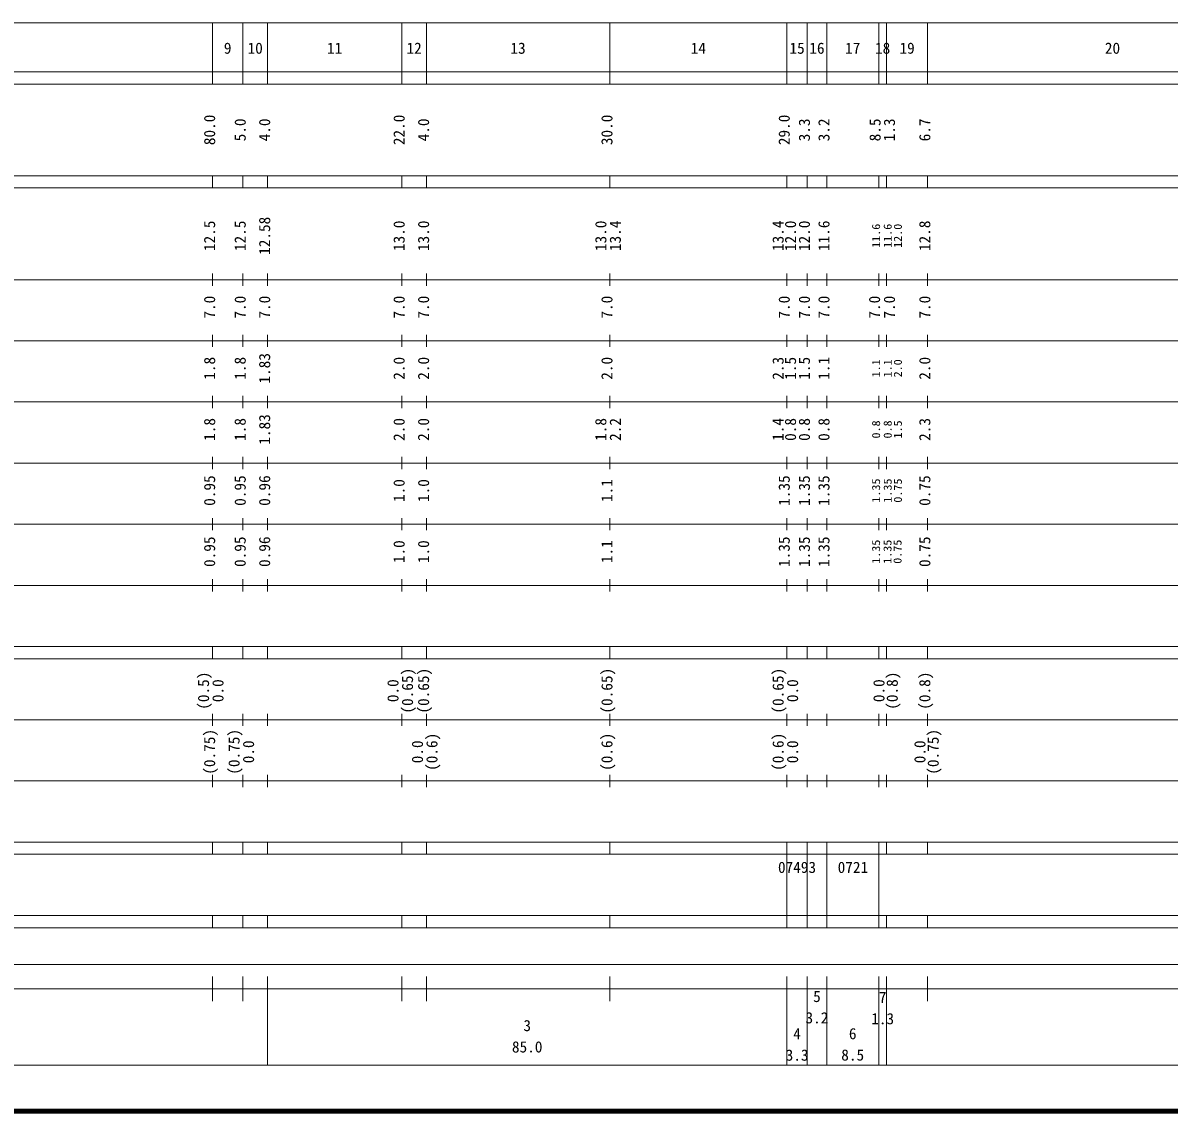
# Model space of a CAD drawing. Units: millimetres on the paper, enlarged 1000 times. Extents: x 40000 to 680000, y 20000 to 380000.
# Drawn here: x 228004 to 415506, y 20000 to 198000 of the extents above; entities that cross this region are included whole.
import ezdxf
from ezdxf.enums import TextEntityAlignment as Align

# ---------------------------------------------------------------- set-up
doc = ezdxf.new("R2010")
doc.units = ezdxf.units.MM
doc.header["$LTSCALE"] = 1000
doc.layers.add('M-TTL', color=2, linetype='Continuous', lineweight=140)
doc.layers.add('M-TTL-BAND', color=7, linetype='Continuous', lineweight=13)
doc.styles.add('ＭＳ ゴシック', font='')
doc.styles.get('ＭＳ ゴシック').set_extended_font_data('MS Gothic')

msp = doc.modelspace()

# ---------------------------------------------------------------- linework, layer by layer
at = {"layer": 'M-TTL'}
msp.add_line((40000, 20000), (680000, 20000), dxfattribs=at)
at = {"layer": 'M-TTL-BAND'}
for p, q in [((68000, 198000), (579000, 198000)), ((259000, 188000), (259000, 198000)), ((264000, 188000), (264000, 198000)), ((268000, 188000), (268000, 198000)), ((290000, 188000), (290000, 198000)), ((294000, 188000), (294000, 198000)), ((324000, 188000), (324000, 198000)), ((353000, 188000), (353000, 198000)), ((356300, 188000), (356300, 198000)), ((359500, 188000), (359500, 198000)), ((368000, 188000), (368000, 198000)), ((369300, 188000), (369300, 198000)), ((376000, 188000), (376000, 198000)), ((40000, 190000), (579000, 190000)), ((40000, 188000), (579000, 188000)), ((40000, 173000), (579000, 173000)), ((259000, 171000), (259000, 173000)), ((264000, 171000), (264000, 173000)), ((268000, 171000), (268000, 173000)), ((290000, 171000), (290000, 173000)), ((294000, 171000), (294000, 173000)), ((324000, 171000), (324000, 173000)), ((353000, 171000), (353000, 173000)), ((356300, 171000), (356300, 173000)), ((359500, 171000), (359500, 173000)), ((368000, 171000), (368000, 173000)), ((369300, 171000), (369300, 173000)), ((376000, 171000), (376000, 173000)), ((40000, 171000), (579000, 171000)), ((40000, 156000), (579000, 156000)), ((259000, 155000), (259000, 157000)), ((264000, 155000), (264000, 157000)), ((268000, 155000), (268000, 157000)), ((290000, 155000), (290000, 157000)), ((294000, 155000), (294000, 157000)), ((324000, 155000), (324000, 157000)), ((353000, 155000), (353000, 157000)), ((356300, 155000), (356300, 157000)), ((359500, 155000), (359500, 157000)), ((368000, 155000), (368000, 157000)), ((369300, 155000), (369300, 157000)), ((376000, 155000), (376000, 157000)), ((259000, 145000), (259000, 147000)), ((264000, 145000), (264000, 147000)), ((268000, 145000), (268000, 147000)), ((290000, 145000), (290000, 147000)), ((294000, 145000), (294000, 147000)), ((324000, 145000), (324000, 147000)), ((353000, 145000), (353000, 147000)), ((356300, 145000), (356300, 147000)), ((359500, 145000), (359500, 147000)), ((368000, 145000), (368000, 147000)), ((369300, 145000), (369300, 147000)), ((376000, 145000), (376000, 147000)), ((46000, 146000), (579000, 146000)), ((259000, 135000), (259000, 137000)), ((264000, 135000), (264000, 137000)), ((268000, 135000), (268000, 137000)), ((290000, 135000), (290000, 137000)), ((294000, 135000), (294000, 137000)), ((324000, 135000), (324000, 137000)), ((353000, 135000), (353000, 137000)), ((356300, 135000), (356300, 137000)), ((359500, 135000), (359500, 137000)), ((368000, 135000), (368000, 137000)), ((369300, 135000), (369300, 137000)), ((376000, 135000), (376000, 137000)), ((52000, 136000), (579000, 136000)), ((46000, 126000), (579000, 126000)), ((259000, 125000), (259000, 127000)), ((264000, 125000), (264000, 127000)), ((268000, 125000), (268000, 127000)), ((290000, 125000), (290000, 127000)), ((294000, 125000), (294000, 127000)), ((324000, 125000), (324000, 127000)), ((353000, 125000), (353000, 127000)), ((356300, 125000), (356300, 127000)), ((359500, 125000), (359500, 127000)), ((368000, 125000), (368000, 127000)), ((369300, 125000), (369300, 127000)), ((376000, 125000), (376000, 127000)), ((259000, 115000), (259000, 117000)), ((264000, 115000), (264000, 117000)), ((268000, 115000), (268000, 117000)), ((290000, 115000), (290000, 117000)), ((294000, 115000), (294000, 117000)), ((324000, 115000), (324000, 117000)), ((353000, 115000), (353000, 117000)), ((356300, 115000), (356300, 117000)), ((359500, 115000), (359500, 117000)), ((368000, 115000), (368000, 117000)), ((369300, 115000), (369300, 117000)), ((376000, 115000), (376000, 117000)), ((52000, 116000), (579000, 116000)), ((259000, 105000), (259000, 107000)), ((264000, 105000), (264000, 107000)), ((268000, 105000), (268000, 107000)), ((290000, 105000), (290000, 107000)), ((294000, 105000), (294000, 107000)), ((324000, 105000), (324000, 107000)), ((353000, 105000), (353000, 107000)), ((356300, 105000), (356300, 107000)), ((359500, 105000), (359500, 107000)), ((368000, 105000), (368000, 107000)), ((369300, 105000), (369300, 107000)), ((376000, 105000), (376000, 107000)), ((46000, 106000), (579000, 106000)), ((40000, 96000), (579000, 96000)), ((259000, 94000), (259000, 96000)), ((264000, 94000), (264000, 96000)), ((268000, 94000), (268000, 96000)), ((290000, 94000), (290000, 96000)), ((294000, 94000), (294000, 96000)), ((324000, 94000), (324000, 96000)), ((353000, 94000), (353000, 96000)), ((356300, 94000), (356300, 96000)), ((359500, 94000), (359500, 96000)), ((368000, 94000), (368000, 96000)), ((369300, 94000), (369300, 96000)), ((376000, 94000), (376000, 96000)), ((40000, 94000), (579000, 94000)), ((259000, 83000), (259000, 85000)), ((264000, 83000), (264000, 85000)), ((268000, 83000), (268000, 85000)), ((290000, 83000), (290000, 85000)), ((294000, 83000), (294000, 85000)), ((324000, 83000), (324000, 85000)), ((353000, 83000), (353000, 85000)), ((356300, 83000), (356300, 85000)), ((359500, 83000), (359500, 85000)), ((368000, 83000), (368000, 85000)), ((369300, 83000), (369300, 85000)), ((376000, 83000), (376000, 85000)), ((49000, 84000), (579000, 84000)), ((40000, 74000), (579000, 74000)), ((259000, 73000), (259000, 75000)), ((264000, 73000), (264000, 75000)), ((268000, 73000), (268000, 75000)), ((290000, 73000), (290000, 75000)), ((294000, 73000), (294000, 75000)), ((324000, 73000), (324000, 75000)), ((353000, 73000), (353000, 75000)), ((356300, 73000), (356300, 75000)), ((359500, 73000), (359500, 75000)), ((368000, 73000), (368000, 75000)), ((369300, 73000), (369300, 75000)), ((376000, 73000), (376000, 75000)), ((40000, 64000), (579000, 64000)), ((259000, 62000), (259000, 64000)), ((264000, 62000), (264000, 64000)), ((268000, 62000), (268000, 64000)), ((290000, 62000), (290000, 64000)), ((294000, 62000), (294000, 64000)), ((324000, 62000), (324000, 64000)), ((353000, 62000), (353000, 64000)), ((356300, 62000), (356300, 64000)), ((359500, 62000), (359500, 64000)), ((368000, 62000), (368000, 64000)), ((369300, 62000), (369300, 64000)), ((376000, 62000), (376000, 64000)), ((40000, 62000), (579000, 62000)), ((353000, 52000), (353000, 62000)), ((356300, 52000), (356300, 62000)), ((359500, 52000), (359500, 62000)), ((368000, 52000), (368000, 62000)), ((40000, 52000), (579000, 52000)), ((259000, 50000), (259000, 52000)), ((264000, 50000), (264000, 52000)), ((268000, 50000), (268000, 52000)), ((290000, 50000), (290000, 52000)), ((294000, 50000), (294000, 52000)), ((324000, 50000), (324000, 52000)), ((353000, 50000), (353000, 52000)), ((356300, 50000), (356300, 52000)), ((359500, 50000), (359500, 52000)), ((368000, 50000), (368000, 52000)), ((369300, 50000), (369300, 52000)), ((376000, 50000), (376000, 52000)), ((40000, 50000), (579000, 50000)), ((71000, 44000), (500000, 44000)), ((259000, 38000), (259000, 42000)), ((264000, 38000), (264000, 42000)), ((268000, 27500), (268000, 42000)), ((290000, 38000), (290000, 42000)), ((294000, 38000), (294000, 42000)), ((324000, 38000), (324000, 42000)), ((353000, 27500), (353000, 42000)), ((356300, 27500), (356300, 42000)), ((359500, 27500), (359500, 42000)), ((368000, 27500), (368000, 42000)), ((369300, 27500), (369300, 42000)), ((376000, 38000), (376000, 42000)), ((40000, 40000), (579000, 40000)), ((68000, 27500), (579000, 27500))]:
    msp.add_line(p, q, dxfattribs=at)

# ---------------------------------------------------------------- texts
at = {"layer": 'M-TTL-BAND', "style": 'ＭＳ ゴシック'}
for s, p in [('9', (261500, 192405)), ('10', (266000, 192405)), ('11', (279000, 192405)), ('12', (292000, 192405)), ('13', (309000, 192405)), ('14', (338500, 192405)), ('15', (354650, 192405)), ('16', (357900, 192405)), ('17', (363750, 192405)), ('18', (368650, 192405)), ('19', (372650, 192405)), ('20', (406250, 192405)), ('5', (357900, 37286)), ('7', (368650, 37133)), ('3.2', (357900, 33796)), ('1.3', (368650, 33643)), ('3', (310500, 32523)), ('4', (354650, 31181)), ('6', (363750, 31203)), ('85.0', (310500, 29033)), ('3.3', (354650, 27691)), ('8.5', (363750, 27713))]:
    msp.add_text(s, height=1833, dxfattribs=at).set_placement(p, align=Align.BOTTOM_CENTER)
for s, p in [('80.0', (260000, 180500)), ('5.0', (265000, 180500)), ('4.0', (269000, 180500)), ('22.0', (291000, 180500)), ('4.0', (295000, 180500)), ('30.0', (325000, 180500)), ('29.0', (354000, 180500)), ('3.3', (357300, 180500)), ('3.2', (360500, 180500)), ('8.5', (368859, 180500)), ('1.3', (371210, 180500)), ('6.7', (377000, 180500)), ('12.5', (260000, 163174)), ('12.5', (265000, 163174)), ('12.58', (269000, 163174)), ('13.0', (291000, 163174)), ('13.0', (295000, 163174)), ('13.0', (324000, 163174)), ('13.4', (326370, 163174)), ('13.4', (353000, 163174)), ('12.0', (355029, 163174)), ('12.0', (357300, 163174)), ('11.6', (360500, 163174)), ('12.8', (377000, 163174)), ('7.0', (260000, 151500)), ('7.0', (265000, 151500)), ('7.0', (269000, 151500)), ('7.0', (291000, 151500)), ('7.0', (295000, 151500)), ('7.0', (325000, 151500)), ('7.0', (354000, 151500)), ('7.0', (357300, 151500)), ('7.0', (360500, 151500)), ('7.0', (368781, 151500)), ('7.0', (371210, 151500)), ('7.0', (377000, 151500)), ('1.8', (260000, 141500)), ('1.8', (265000, 141500)), ('1.83', (269000, 141500)), ('2.0', (291000, 141500)), ('2.0', (295000, 141500)), ('2.0', (325000, 141500)), ('2.3', (353000, 141500)), ('1.5', (355029, 141500)), ('1.5', (357300, 141500)), ('1.1', (360500, 141500)), ('2.0', (377000, 141500)), ('1.8', (260000, 131500)), ('1.8', (265000, 131500)), ('1.83', (269000, 131500)), ('2.0', (291000, 131500)), ('2.0', (295000, 131500)), ('1.8', (324000, 131500)), ('2.2', (326370, 131500)), ('1.4', (353000, 131500)), ('0.8', (355029, 131500)), ('0.8', (357300, 131500)), ('0.8', (360500, 131500)), ('2.3', (377000, 131500)), ('0.95', (260000, 121500)), ('0.95', (265000, 121500)), ('0.96', (269000, 121500)), ('1.35', (354000, 121500)), ('1.35', (357300, 121500)), ('1.35', (360500, 121500)), ('0.75', (377000, 121500)), ('1.0', (291000, 121500)), ('1.0', (295000, 121500)), ('1.1', (325000, 121500)), ('0.95', (260000, 111500)), ('0.95', (265000, 111500)), ('0.96', (269000, 111500)), ('1.0', (291000, 111500)), ('1.0', (295000, 111500)), ('1.1', (325000, 111500)), ('1.35', (354000, 111500)), ('1.35', (357300, 111500)), ('1.35', (360500, 111500)), ('0.75', (377000, 111500)), ('(0.65)', (292370, 88764)), ('(0.65)', (295000, 88764)), ('(0.65)', (325000, 88764)), ('(0.65)', (353000, 88764)), ('(0.5)', (259000, 88764)), ('0.0', (261370, 88764)), ('0.0', (290000, 88764)), ('0.0', (355370, 88764)), ('0.0', (369501, 88764)), ('(0.8)', (371670, 88764)), ('(0.8)', (377000, 88764)), ('(0.75)', (260000, 78764)), ('(0.75)', (264000, 78764)), ('(0.6)', (296370, 78764)), ('(0.6)', (325000, 78764)), ('(0.6)', (353000, 78764)), ('(0.75)', (378370, 78764)), ('0.0', (266370, 78764)), ('0.0', (294000, 78764)), ('0.0', (355370, 78764)), ('0.0', (376201, 78764))]:
    msp.add_text(s, height=1833, rotation=90, dxfattribs=at).set_placement(p, align=Align.BOTTOM_CENTER)
at = {"layer": 'M-TTL-BAND', "style": 'ＭＳ ゴシック', "width": 1.1}
for s, p in [('11.6', (368624, 163174)), ('11.6', (370522, 163174)), ('12.0', (372188, 163174)), ('1.1', (368624, 141500)), ('1.1', (370522, 141500)), ('2.0', (372188, 141500)), ('0.8', (368624, 131500)), ('0.8', (370522, 131500)), ('1.5', (372188, 131500)), ('1.35', (368624, 121500)), ('1.35', (370522, 121500)), ('0.75', (372188, 121500)), ('1.35', (368624, 111500)), ('1.35', (370492, 111500)), ('0.75', (372138, 111500))]:
    msp.add_text(s, height=1320, rotation=90, dxfattribs=at).set_placement(p, align=Align.BOTTOM_CENTER)
at = {"layer": 'M-TTL-BAND', "style": 'ＭＳ ゴシック'}
for s, p in [('07493', (351525, 58405)), ('0721', (361289, 58405))]:
    msp.add_text(s, height=1833, dxfattribs=at).set_placement(p, align=Align.BOTTOM_LEFT)

doc.saveas('drawing.dxf')
